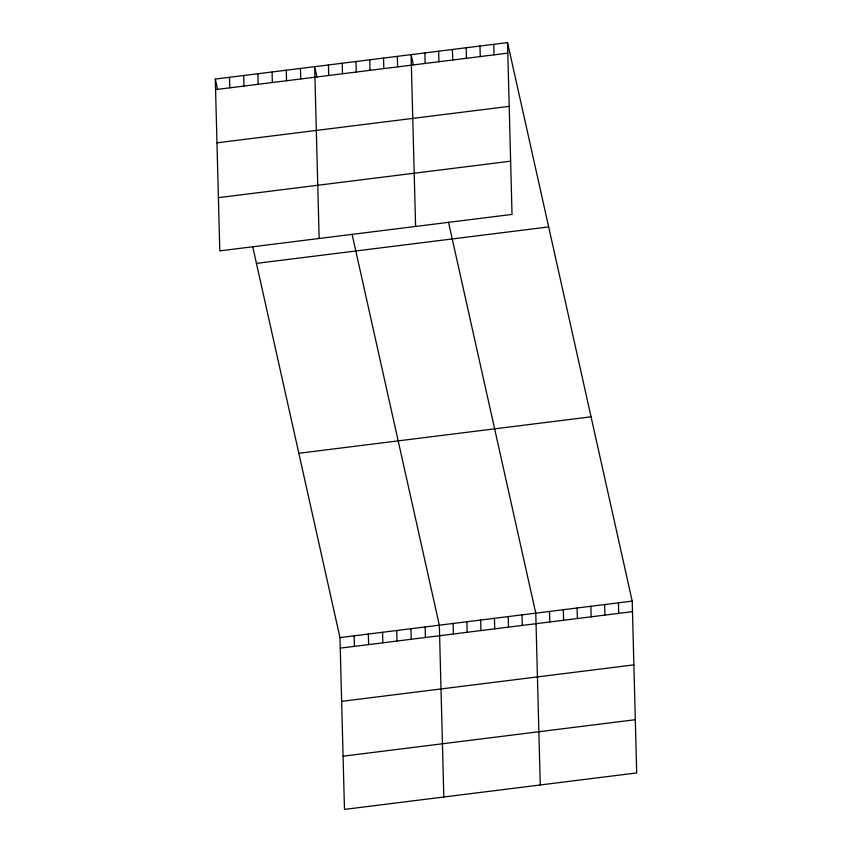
<?xml version="1.0" encoding="UTF-8"?>
<svg xmlns="http://www.w3.org/2000/svg" width="852" height="852" viewBox="0 0 852 852"><rect width="100%" height="100%" fill="white"/><g stroke="black" fill="none" stroke-linecap="round" stroke-linejoin="round"><path stroke-width="1.28" d="M507.526 42.6L512.031 214.416L219.795 250.882L215.3 79.066L507.526 42.6L632.205 601.118L636.7 772.934L344.474 809.4L339.969 637.584L252.725 246.739M215.567 89.609L507.803 53.133M216.962 142.827L509.198 106.362M218.4 197.664L510.636 161.188M256.441 263.385L548.677 226.909M298.828 453.275L591.064 416.809M339.969 637.584L632.205 601.118M340.246 648.127L632.482 611.651M341.641 701.345L633.877 664.879M343.079 756.182L635.315 719.706M413.38 64.88L411.09 54.634L415.595 226.451M448.525 222.308L535.77 613.152L540.264 784.969M316.944 76.914L314.654 66.669L319.159 238.485M352.089 234.343L439.334 625.187L443.828 797.003M215.3 79.066L217.579 89.311M618.424 602.833L618.701 613.376M604.654 604.558L604.931 615.091M590.873 606.273L591.15 616.816M577.102 607.998L577.379 618.531M563.321 609.712L563.598 620.245M549.54 611.427L549.817 621.971M521.988 614.867L522.265 625.411M493.755 44.315L494.032 54.858M508.218 616.592L508.495 627.125M479.974 46.04L480.251 56.573M494.437 618.307L494.714 628.851M466.204 47.755L466.47 58.298M480.666 620.032L480.933 630.565M452.423 49.48L452.7 60.013M466.885 621.747L467.162 632.291M438.642 51.195L438.918 61.738M453.104 623.472L453.381 634.005M424.871 52.92L425.148 63.453M425.137 626.955L425.414 637.498M397.32 56.349L397.596 66.893M410.941 628.733L411.218 639.266M383.538 58.074L383.815 68.607M396.744 630.501L397.021 641.034M369.757 59.789L370.034 70.333M382.559 632.269L382.836 642.813M355.987 61.514L356.264 72.047M368.362 634.048L368.639 644.581M342.206 63.229L342.483 73.773M354.166 635.816L354.443 646.348M328.435 64.954L328.712 75.487M300.458 68.437L300.735 78.98M286.261 70.215L286.538 80.748M272.076 71.983L272.352 82.527M257.879 73.751L258.156 84.295M243.683 75.53L243.96 86.063M229.486 77.298L229.763 87.831"/></g></svg>
